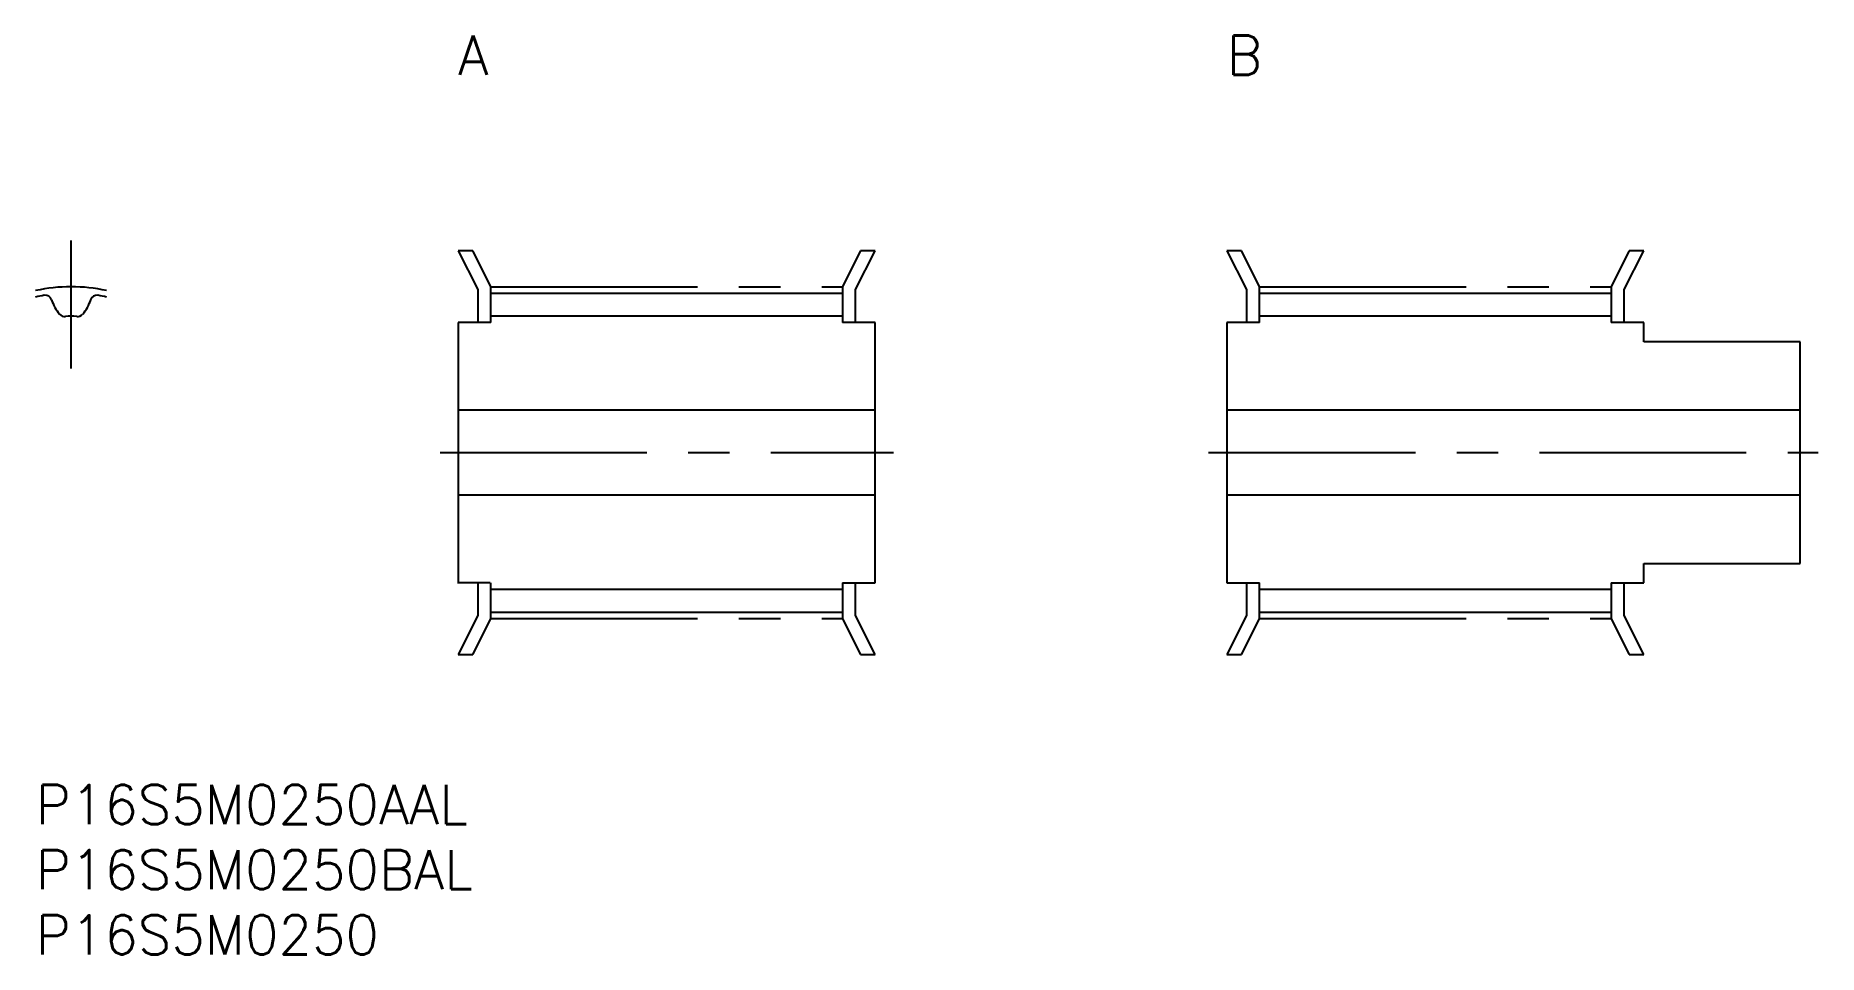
# Model space of a CAD drawing. Extents: x 0 to 137, y -13 to 57.
import ezdxf

# ---------------------------------------------------------------- set-up
doc = ezdxf.new("R2010")
doc.units = 0
doc.header["$LTSCALE"] = 0.5
doc.linetypes.add('CENTER', pattern=[50.8, 31.75, -6.35, 6.35, -6.35])
for name, color, linetype in [('MSM_CENTER', 1, 'CENTER'), ('MSM_CONTINUOUS', 7, 'CONTINUOUS'), ('MSM_PART_NUMBER', 7, 'CONTINUOUS')]:
    doc.layers.add(name, color=color, linetype=linetype)
doc.styles.get("Standard").update_dxf_attribs({"font": 'txt.shx', "height": 1, "bigfont": 'bigfont.shx'})

# ---------------------------------------------------------------- blocks, each defined once
blk = doc.blocks.new('*U36')
at = {"layer": 'MSM_PART_NUMBER'}
blk.add_text('A', height=3, dxfattribs=at).set_placement((32.44, 54.5))
blk = doc.blocks.new('*U37')
at = {"layer": 'MSM_PART_NUMBER'}
blk.add_text('B', height=3, dxfattribs=at).set_placement((91.44, 54.5))
blk = doc.blocks.new('*U38')
at = {"layer": 'MSM_PART_NUMBER'}
blk.add_text('P16S5M0250', height=3, dxfattribs=at).set_placement((0, -13))
blk = doc.blocks.new('*U39')
at = {"layer": 'MSM_PART_NUMBER'}
blk.add_text('P16S5M0250BAL', height=3, dxfattribs=at).set_placement((0, -8))
blk = doc.blocks.new('*U40')
at = {"layer": 'MSM_PART_NUMBER'}
blk.add_text('P16S5M0250AAL', height=3, dxfattribs=at).set_placement((0, -3))

msp = doc.modelspace()

# ---------------------------------------------------------------- linework, layer by layer
at = {"layer": 'MSM_CENTER'}
for p, q in [((2.72, 31.97), (2.72, 41.77)), ((34.94, 38.23), (61.94, 38.23)), ((93.94, 38.23), (120.94, 38.23)), ((31.04, 25.5), (65.84, 25.5)), ((90.04, 25.5), (136.84, 25.5)), ((34.94, 12.77), (61.94, 12.77)), ((93.94, 12.77), (120.94, 12.77))]:
    msp.add_line(p, q, dxfattribs=at)
msp.add_arc((2.72, 25.5), 12.73, 77.6519, 102.3481, dxfattribs=at)
at = {"layer": 'MSM_CONTINUOUS'}
for p, q in [((33.56, 41), (32.44, 41)), ((32.44, 41), (33.94, 38.01)), ((34.94, 38.25), (33.56, 41)), ((63.33, 41), (61.94, 38.25)), ((62.94, 38.01), (64.44, 41)), ((64.44, 41), (63.33, 41)), ((92.56, 41), (91.44, 41)), ((91.44, 41), (92.94, 38.01)), ((93.94, 38.25), (92.56, 41)), ((122.33, 41), (120.94, 38.25)), ((121.94, 38.01), (123.44, 41)), ((123.44, 41), (122.33, 41)), ((33.94, 38.01), (33.94, 35.5)), ((34.94, 35.5), (34.94, 38.25)), ((34.94, 37.75), (61.94, 37.75)), ((61.94, 38.25), (61.94, 35.5)), ((62.94, 35.5), (62.94, 38.01)), ((92.94, 38.01), (92.94, 35.5)), ((93.94, 35.5), (93.94, 38.25)), ((93.94, 37.75), (120.94, 37.75)), ((120.94, 38.25), (120.94, 35.5)), ((121.94, 35.5), (121.94, 38.01)), ((61.94, 35.98), (34.94, 35.98)), ((120.94, 35.98), (93.94, 35.98)), ((32.44, 35.5), (32.44, 15.5)), ((34.94, 35.5), (32.44, 35.5)), ((64.44, 35.5), (61.94, 35.5)), ((64.44, 15.5), (64.44, 35.5)), ((91.44, 35.5), (91.44, 15.5)), ((93.94, 35.5), (91.44, 35.5)), ((123.44, 35.5), (120.94, 35.5)), ((123.44, 34), (123.44, 35.5)), ((135.44, 34), (123.44, 34)), ((135.44, 17), (135.44, 34)), ((64.44, 28.75), (32.44, 28.75)), ((135.44, 28.75), (91.44, 28.75)), ((32.44, 22.25), (64.44, 22.25)), ((91.44, 22.25), (135.44, 22.25)), ((123.44, 15.5), (123.44, 17)), ((123.44, 17), (135.44, 17)), ((32.38, 15.53), (34.88, 15.53)), ((33.94, 15.5), (33.94, 12.99)), ((34.94, 12.75), (34.94, 15.5)), ((61.94, 15.5), (61.94, 12.75)), ((61.94, 15.5), (64.44, 15.5)), ((62.94, 12.99), (62.94, 15.5)), ((91.44, 15.5), (93.94, 15.5)), ((92.94, 15.5), (92.94, 12.99)), ((93.94, 12.75), (93.94, 15.5)), ((120.94, 15.5), (120.94, 12.75)), ((120.94, 15.5), (123.44, 15.5)), ((121.94, 12.99), (121.94, 15.5)), ((34.94, 15.02), (61.94, 15.02)), ((93.94, 15.02), (120.94, 15.02)), ((33.94, 12.99), (32.44, 10)), ((33.56, 10), (34.94, 12.75)), ((34.94, 13.25), (61.94, 13.25)), ((61.94, 12.75), (63.33, 10)), ((64.44, 10), (62.94, 12.99)), ((92.94, 12.99), (91.44, 10)), ((92.56, 10), (93.94, 12.75)), ((93.94, 13.25), (120.94, 13.25)), ((120.94, 12.75), (122.33, 10)), ((123.44, 10), (121.94, 12.99)), ((32.44, 10), (33.56, 10)), ((63.33, 10), (64.44, 10)), ((91.44, 10), (92.56, 10)), ((122.33, 10), (123.44, 10))]:
    msp.add_line(p, q, dxfattribs=at)
for centre, radius, start, end in [((2.72, 25.5), 12.25, 99.66, 102.84), ((0.75, 37.08), 0.5, 17.6821, 99.66), ((4.35, 38.23), 3.28, 197.6821, 219.991), ((1.1, 38.23), 3.28, 320.009, 342.3179), ((4.69, 37.08), 0.5, 80.34, 162.3179), ((2.72, 25.5), 12.25, 77.16, 80.34), ((2.22, 36.45), 0.5, 219.991, 277.6274), ((2.72, 32.71), 3.27, 82.3726, 97.6274), ((3.22, 36.45), 0.5, 262.3726, 320.009)]:
    msp.add_arc(centre, radius, start, end, dxfattribs=at)

# ---------------------------------------------------------------- block references
for name in ['*U36', '*U37', '*U40', '*U39', '*U38']:
    msp.add_blockref(name, (0, 0), dxfattribs=at)

doc.saveas('drawing.dxf')
